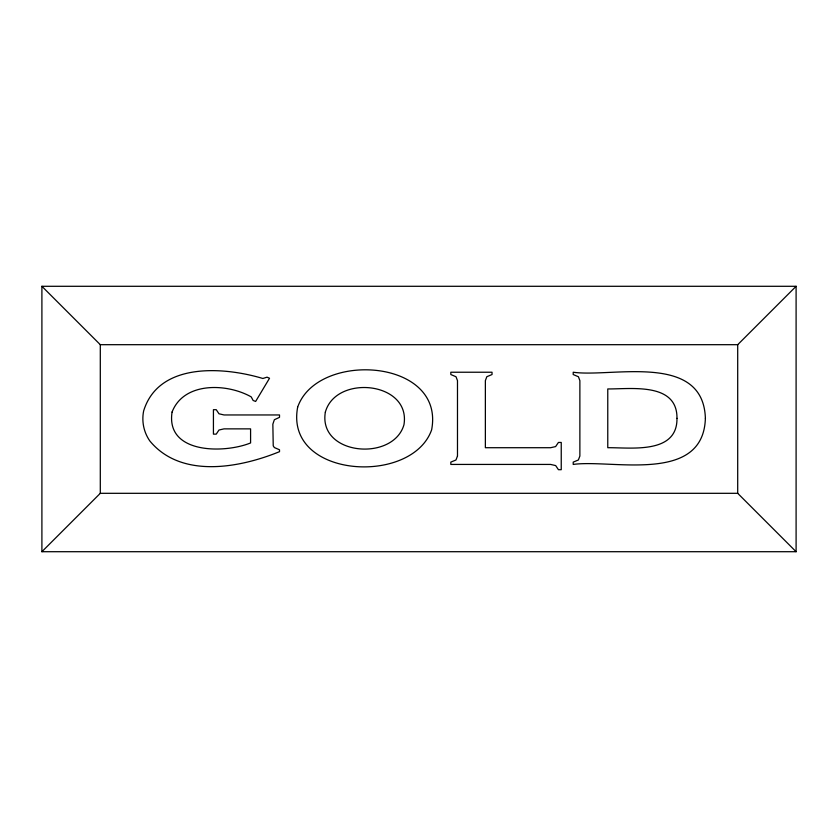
<?xml version="1.0" encoding="UTF-8"?>
<svg xmlns="http://www.w3.org/2000/svg" width="838" height="838" viewBox="0 0 838 838"><rect width="100%" height="100%" fill="white"/><g stroke="black" fill="none" stroke-linecap="round" stroke-linejoin="round"><path stroke-width="1.26" d="M41.9 551.708L100.298 493.31L737.702 493.31L796.1 551.708L796.1 286.292L41.9 286.292L41.9 551.708L796.1 551.708M41.9 286.292L100.298 344.69L737.702 344.69L796.1 286.292M737.702 344.69L737.702 493.31M100.298 344.69L100.298 493.31M676.978 418.33C677.439 454.51 630.721 447.44 607.77 447.712L607.77 388.937C630.815 389.157 677.397 382.055 676.978 418.33M705.387 418.33C703.292 484.563 611.604 459.046 573.213 464.43L573.213 462.126L578.367 459.978L579.875 456.029L579.875 380.63L578.419 376.754L573.213 374.534L573.213 372.229C611.478 377.739 703.239 351.751 705.387 418.33M325.343 412.139C318.021 455.484 393.263 461.979 403.958 424.74C411.123 381.657 335.912 374.01 325.343 412.139M172.073 412.034C165.495 454.123 224.395 453.609 250.583 442.946L250.583 428.867L224.039 428.867L218.99 430.02L216.235 434.136L213.428 434.136L213.428 409.688L216.235 409.688L218.99 413.783L224.039 414.957L279.515 414.957L279.515 417.345L274.361 419.723L272.853 424.175L273.23 445.868L274.361 447.555L279.515 449.776L279.515 451.672C239.521 467.992 181.134 478.896 149.834 440.966A38.967 38.967 0 0 1 143.654 410.903C158.759 361.796 223.819 366.761 262.86 378.483L267.029 377.173L269.522 378.242L255.632 401.454L253.128 400.47L251.211 396.887C226.983 383.186 183.847 381.604 172.073 412.034M297.658 407.163C284.281 478.215 411.825 485.998 431.633 429.821C445.24 358.329 317.235 350.63 297.658 407.163M457.485 456.029L455.977 459.978L450.823 462.126L450.823 464.43L550.629 464.43L555.678 465.582L558.433 469.699L561.24 469.699L561.24 442.443L558.433 442.443L555.625 446.581L550.629 447.712L485.37 447.712L485.37 380.63L486.826 376.712L492.032 374.534L492.032 372.229L450.823 372.229L450.823 374.534L456.019 376.754L457.485 380.63L457.485 456.029"/></g></svg>
